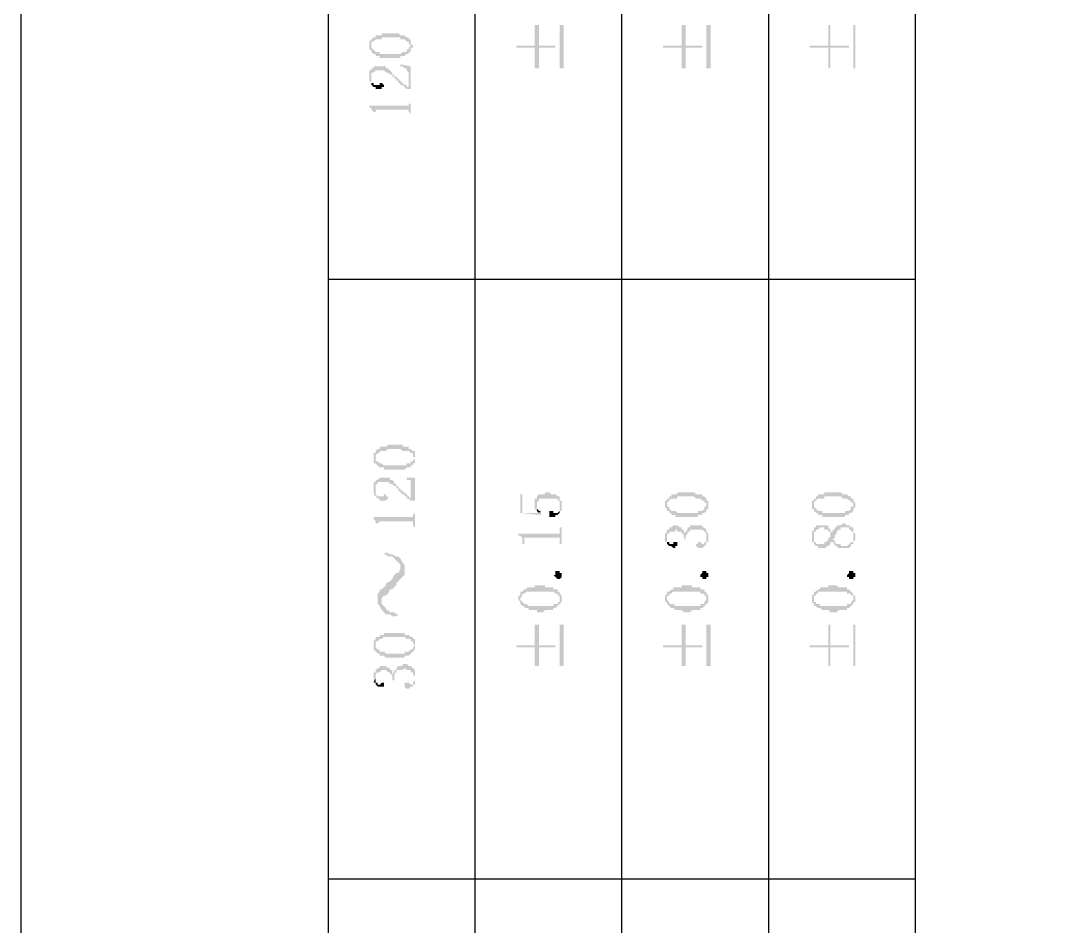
# Model space of a CAD drawing. Header units: millimetres. Extents: x 1167 to 2269, y 1197 to 1555.
# Drawn here: x 1409.28 to 1432.05, y 1336.27 to 1356.03 of the extents above; entities that cross this region are included whole.
import ezdxf

# ---------------------------------------------------------------- set-up
doc = ezdxf.new("R2010")
doc.units = ezdxf.units.MM

msp = doc.modelspace()

# ---------------------------------------------------------------- hatches: boundary and pattern name
at = {"transparency": 33554559}
for points in [[(1420.08999, 1355.48772), (1420.08999, 1355.44259), (1420.49618, 1355.44259), (1420.49618, 1354.99127), (1420.58645, 1354.99127), (1420.58645, 1355.44259), (1420.94751, 1355.44259), (1420.94751, 1355.48772), (1420.58645, 1355.48772), (1420.58645, 1355.93904), (1420.49618, 1355.93904), (1420.49618, 1355.48772)], [(1421.12803, 1354.99127), (1421.12803, 1355.93904), (1421.03777, 1355.93904), (1421.03777, 1354.99127)], [(1423.29438, 1355.48772), (1423.29438, 1355.44259), (1423.70057, 1355.44259), (1423.70057, 1354.99127), (1423.79083, 1354.99127), (1423.79083, 1355.44259), (1424.15189, 1355.44259), (1424.15189, 1355.48772), (1423.79083, 1355.48772), (1423.79083, 1355.93904), (1423.70057, 1355.93904), (1423.70057, 1355.48772)], [(1424.33242, 1354.99127), (1424.33242, 1355.93904), (1424.24215, 1355.93904), (1424.24215, 1354.99127)], [(1426.49876, 1355.48772), (1426.49876, 1355.44259), (1426.90495, 1355.44259), (1426.90495, 1354.99127), (1426.95008, 1354.99127), (1426.95008, 1355.44259), (1427.35627, 1355.44259), (1427.35627, 1355.48772), (1426.95008, 1355.48772), (1426.95008, 1355.93904), (1426.90495, 1355.93904), (1426.90495, 1355.48772)], [(1427.49167, 1354.99127), (1427.49167, 1355.93904), (1427.44654, 1355.93904), (1427.44654, 1354.99127)], [(1416.88561, 1355.48772), (1416.88561, 1355.44259), (1416.88561, 1355.39746), (1416.93074, 1355.39746), (1416.93074, 1355.35232), (1416.93074, 1355.48772), (1416.93074, 1355.53285), (1416.93074, 1355.57799), (1416.97587, 1355.57799), (1417.02101, 1355.62312), (1417.1564, 1355.62312), (1417.1564, 1355.66825), (1417.56259, 1355.66825), (1417.56259, 1355.62312), (1417.65286, 1355.62312), (1417.69799, 1355.57799), (1417.74312, 1355.57799), (1417.74312, 1355.53285), (1417.74312, 1355.53285), (1417.78825, 1355.48772), (1417.78825, 1355.62312), (1417.74312, 1355.62312), (1417.74312, 1355.66825), (1417.69799, 1355.66825), (1417.65286, 1355.71338), (1417.56259, 1355.71338), (1417.51746, 1355.75851), (1417.1564, 1355.75851), (1417.1564, 1355.71338), (1417.02101, 1355.71338), (1417.02101, 1355.66825), (1416.97587, 1355.66825), (1416.93074, 1355.62312), (1416.93074, 1355.62312), (1416.88561, 1355.57799), (1416.88561, 1355.53285), (1416.88561, 1355.53285)], [(1416.93074, 1355.35232), (1416.93074, 1355.35232), (1416.97587, 1355.30719), (1417.02101, 1355.30719), (1417.02101, 1355.26206), (1417.11127, 1355.26206), (1417.11127, 1355.21693), (1417.56259, 1355.21693), (1417.56259, 1355.26206), (1417.65286, 1355.26206), (1417.69799, 1355.30719), (1417.74312, 1355.30719), (1417.74312, 1355.35232), (1417.78825, 1355.35232), (1417.78825, 1355.39746), (1417.78825, 1355.44259), (1417.83339, 1355.44259), (1417.83339, 1355.48772), (1417.83339, 1355.48772), (1417.78825, 1355.53285), (1417.78825, 1355.57799), (1417.78825, 1355.62312), (1417.78825, 1355.48772), (1417.78825, 1355.48772), (1417.74312, 1355.44259), (1417.74312, 1355.39746), (1417.69799, 1355.39746), (1417.69799, 1355.35232), (1417.60772, 1355.35232), (1417.56259, 1355.30719), (1417.11127, 1355.30719), (1417.11127, 1355.35232), (1417.02101, 1355.35232), (1416.97587, 1355.39746), (1416.97587, 1355.39746), (1416.93074, 1355.44259), (1416.93074, 1355.48772)], [(1416.88561, 1354.81074), (1416.88561, 1354.76561), (1416.88561, 1354.72047), (1416.88561, 1354.72047), (1416.93074, 1354.67534), (1416.93074, 1354.81074), (1416.93074, 1354.85587), (1416.93074, 1354.901), (1416.97587, 1354.901), (1417.02101, 1354.94613), (1417.20154, 1354.94613), (1417.24667, 1354.901), (1417.2918, 1354.901), (1417.33693, 1354.85587), (1417.38206, 1354.85587), (1417.38206, 1354.81074), (1417.4272, 1354.81074), (1417.4272, 1354.76561), (1417.47233, 1354.76561), (1417.47233, 1354.72047), (1417.51746, 1354.72047), (1417.51746, 1354.67534), (1417.56259, 1354.67534), (1417.56259, 1354.63021), (1417.60772, 1354.63021), (1417.65286, 1354.58508), (1417.65286, 1354.58508), (1417.69799, 1354.53995), (1417.74312, 1354.53995), (1417.74312, 1354.58508), (1417.69799, 1354.58508), (1417.69799, 1354.63021), (1417.65286, 1354.63021), (1417.60772, 1354.67534), (1417.60772, 1354.67534), (1417.56259, 1354.72047), (1417.56259, 1354.72047), (1417.51746, 1354.76561), (1417.51746, 1354.76561), (1417.47233, 1354.81074), (1417.4272, 1354.81074), (1417.4272, 1354.85587), (1417.38206, 1354.85587), (1417.38206, 1354.901), (1417.33693, 1354.94613), (1417.33693, 1354.94613), (1417.2918, 1354.99127), (1417.24667, 1354.99127), (1417.24667, 1355.0364), (1416.97587, 1355.0364), (1416.97587, 1354.99127), (1416.93074, 1354.99127), (1416.93074, 1354.94613), (1416.88561, 1354.94613), (1416.88561, 1354.901)], [(1417.56259, 1355.08153), (1417.56259, 1355.0364), (1417.60772, 1355.0364), (1417.65286, 1354.99127), (1417.69799, 1354.99127), (1417.69799, 1354.94613), (1417.69799, 1354.94613), (1417.74312, 1354.901), (1417.74312, 1354.53995), (1417.78825, 1354.53995), (1417.78825, 1355.0364)], [(1416.93074, 1354.67534), (1416.93074, 1354.63021), (1416.93074, 1354.63021), (1416.97587, 1354.58508), (1417.02101, 1354.58508), (1417.02101, 1354.53995), (1417.1564, 1354.53995), (1417.1564, 1354.58508), (1417.20154, 1354.58508), (1417.20154, 1354.63021), (1417.20154, 1354.63021), (1417.1564, 1354.67534), (1417.11127, 1354.67534), (1417.11127, 1354.63021), (1416.97587, 1354.63021), (1416.97587, 1354.67534), (1416.93074, 1354.67534), (1416.93074, 1354.72047), (1416.93074, 1354.76561), (1416.93074, 1354.76561)], [(1416.88561, 1354.17889), (1416.88561, 1354.13376), (1416.93074, 1354.13376), (1416.93074, 1354.08862), (1416.93074, 1354.08862), (1416.97587, 1354.04349), (1416.97587, 1353.99836), (1416.97587, 1353.95323), (1416.97587, 1354.04349), (1417.02101, 1354.04349), (1417.02101, 1354.08862), (1417.74312, 1354.08862), (1417.74312, 1354.04349), (1417.74312, 1354.04349), (1417.78825, 1353.99836), (1417.78825, 1353.95323), (1417.78825, 1354.31428), (1417.78825, 1354.22402), (1417.74312, 1354.22402), (1417.74312, 1354.17889), (1417.69799, 1354.17889)], [(1416.97587, 1346.50642), (1416.97587, 1346.41615), (1416.97587, 1346.37102), (1417.02101, 1346.37102), (1417.02101, 1346.50642), (1417.02101, 1346.55155), (1417.02101, 1346.55155), (1417.06614, 1346.59668), (1417.11127, 1346.59668), (1417.11127, 1346.64182), (1417.24667, 1346.64182), (1417.2918, 1346.68695), (1417.56259, 1346.68695), (1417.60772, 1346.64182), (1417.74312, 1346.64182), (1417.78825, 1346.59668), (1417.83339, 1346.59668), (1417.83339, 1346.55155), (1417.83339, 1346.50642), (1417.87852, 1346.50642), (1417.87852, 1346.64182), (1417.83339, 1346.64182), (1417.78825, 1346.68695), (1417.74312, 1346.68695), (1417.74312, 1346.73208), (1417.60772, 1346.73208), (1417.60772, 1346.77721), (1417.2918, 1346.77721), (1417.24667, 1346.73208), (1417.11127, 1346.73208), (1417.11127, 1346.68695), (1417.06614, 1346.68695), (1417.02101, 1346.64182), (1417.02101, 1346.59668), (1416.97587, 1346.59668), (1416.97587, 1346.55155)], [(1417.02101, 1346.37102), (1417.02101, 1346.37102), (1417.06614, 1346.32589), (1417.06614, 1346.32589), (1417.11127, 1346.28076), (1417.20154, 1346.28076), (1417.20154, 1346.23563), (1417.65286, 1346.23563), (1417.69799, 1346.28076), (1417.78825, 1346.28076), (1417.78825, 1346.32589), (1417.83339, 1346.32589), (1417.83339, 1346.37102), (1417.87852, 1346.37102), (1417.87852, 1346.41615), (1417.87852, 1346.46129), (1417.87852, 1346.50642), (1417.87852, 1346.55155), (1417.87852, 1346.59668), (1417.87852, 1346.64182), (1417.87852, 1346.46129), (1417.83339, 1346.46129), (1417.83339, 1346.41615), (1417.78825, 1346.41615), (1417.78825, 1346.37102), (1417.69799, 1346.37102), (1417.69799, 1346.32589), (1417.20154, 1346.32589), (1417.1564, 1346.37102), (1417.11127, 1346.37102), (1417.06614, 1346.41615), (1417.02101, 1346.41615), (1417.02101, 1346.46129), (1417.02101, 1346.50642)], [(1416.97587, 1345.82944), (1416.97587, 1345.7843), (1416.97587, 1345.69404), (1416.97587, 1345.69404), (1417.02101, 1345.7843), (1417.02101, 1345.87457), (1417.02101, 1345.9197), (1417.06614, 1345.9197), (1417.06614, 1345.96483), (1417.2918, 1345.96483), (1417.33693, 1345.9197), (1417.38206, 1345.9197), (1417.4272, 1345.87457), (1417.47233, 1345.87457), (1417.47233, 1345.82944), (1417.51746, 1345.82944), (1417.51746, 1345.7843), (1417.51746, 1345.7843), (1417.56259, 1345.73917), (1417.56259, 1345.73917), (1417.60772, 1345.69404), (1417.65286, 1345.69404), (1417.65286, 1345.64891), (1417.69799, 1345.64891), (1417.69799, 1345.60378), (1417.74312, 1345.60378), (1417.78825, 1345.55864), (1417.83339, 1345.55864), (1417.78825, 1345.60378), (1417.78825, 1345.60378), (1417.74312, 1345.64891), (1417.74312, 1345.64891), (1417.69799, 1345.69404), (1417.69799, 1345.69404), (1417.65286, 1345.73917), (1417.60772, 1345.73917), (1417.60772, 1345.7843), (1417.56259, 1345.7843), (1417.56259, 1345.82944), (1417.51746, 1345.82944), (1417.51746, 1345.87457), (1417.47233, 1345.87457), (1417.47233, 1345.9197), (1417.4272, 1345.9197), (1417.4272, 1345.96483), (1417.4272, 1345.96483), (1417.38206, 1346.00996), (1417.33693, 1346.00996), (1417.33693, 1346.0551), (1417.11127, 1346.0551), (1417.06614, 1346.00996), (1417.02101, 1346.00996), (1417.02101, 1345.96483), (1416.97587, 1345.96483), (1416.97587, 1345.9197)], [(1417.65286, 1346.0551), (1417.69799, 1346.0551), (1417.69799, 1346.00996), (1417.78825, 1346.00996), (1417.78825, 1345.96483), (1417.78825, 1345.60378), (1417.83339, 1345.55864), (1417.87852, 1345.55864), (1417.87852, 1346.0551)], [(1416.97587, 1345.69404), (1417.02101, 1345.64891), (1417.02101, 1345.64891), (1417.06614, 1345.60378), (1417.11127, 1345.60378), (1417.11127, 1345.55864), (1417.24667, 1345.55864), (1417.2918, 1345.60378), (1417.2918, 1345.64891), (1417.24667, 1345.64891), (1417.24667, 1345.69404), (1417.20154, 1345.69404), (1417.20154, 1345.64891), (1417.06614, 1345.64891), (1417.02101, 1345.69404), (1417.02101, 1345.7843), (1417.02101, 1345.7843)], [(1420.18026, 1345.69404), (1420.18026, 1345.28785), (1420.63158, 1345.24272), (1420.63158, 1345.28785), (1420.63158, 1345.33298), (1420.58645, 1345.28785), (1420.22539, 1345.28785), (1420.22539, 1345.69404)], [(1420.49618, 1345.51351), (1420.49618, 1345.42325), (1420.49618, 1345.37811), (1420.49618, 1345.37811), (1420.54132, 1345.33298), (1420.54132, 1345.46838), (1420.54132, 1345.51351), (1420.54132, 1345.51351), (1420.58645, 1345.55864), (1420.58645, 1345.60378), (1420.99264, 1345.60378), (1420.99264, 1345.55864), (1421.03777, 1345.55864), (1421.03777, 1345.51351), (1421.03777, 1345.46838), (1421.03777, 1345.33298), (1421.0829, 1345.33298), (1421.0829, 1345.37811), (1421.0829, 1345.46838), (1421.0829, 1345.51351), (1421.0829, 1345.55864), (1421.03777, 1345.55864), (1421.03777, 1345.60378), (1421.03777, 1345.64891), (1420.99264, 1345.64891), (1420.94751, 1345.69404), (1420.85724, 1345.69404), (1420.81211, 1345.73917), (1420.72184, 1345.73917), (1420.72184, 1345.69404), (1420.58645, 1345.69404), (1420.54132, 1345.64891), (1420.54132, 1345.60378), (1420.49618, 1345.60378), (1420.49618, 1345.55864)], [(1423.33951, 1345.46838), (1423.33951, 1345.42325), (1423.33951, 1345.42325), (1423.38464, 1345.37811), (1423.38464, 1345.33298), (1423.38464, 1345.46838), (1423.38464, 1345.51351), (1423.38464, 1345.51351), (1423.42977, 1345.55864), (1423.42977, 1345.55864), (1423.47491, 1345.60378), (1423.6103, 1345.60378), (1423.6103, 1345.64891), (1423.97136, 1345.64891), (1424.01649, 1345.60378), (1424.10676, 1345.60378), (1424.15189, 1345.55864), (1424.19702, 1345.55864), (1424.19702, 1345.51351), (1424.24215, 1345.51351), (1424.24215, 1345.46838), (1424.24215, 1345.60378), (1424.24215, 1345.60378), (1424.19702, 1345.64891), (1424.15189, 1345.64891), (1424.15189, 1345.69404), (1424.01649, 1345.69404), (1423.97136, 1345.73917), (1423.6103, 1345.73917), (1423.6103, 1345.69404), (1423.47491, 1345.69404), (1423.47491, 1345.64891), (1423.42977, 1345.64891), (1423.42977, 1345.60378), (1423.38464, 1345.60378), (1423.38464, 1345.55864), (1423.33951, 1345.55864)], [(1423.38464, 1345.33298), (1423.42977, 1345.33298), (1423.42977, 1345.28785), (1423.47491, 1345.28785), (1423.47491, 1345.24272), (1423.56517, 1345.24272), (1423.56517, 1345.19759), (1424.06163, 1345.19759), (1424.06163, 1345.24272), (1424.15189, 1345.24272), (1424.15189, 1345.28785), (1424.19702, 1345.28785), (1424.24215, 1345.33298), (1424.24215, 1345.37811), (1424.28729, 1345.37811), (1424.28729, 1345.42325), (1424.28729, 1345.46838), (1424.28729, 1345.51351), (1424.28729, 1345.55864), (1424.24215, 1345.55864), (1424.24215, 1345.60378), (1424.24215, 1345.46838), (1424.24215, 1345.42325), (1424.19702, 1345.42325), (1424.19702, 1345.37811), (1424.19702, 1345.37811), (1424.15189, 1345.33298), (1424.06163, 1345.33298), (1424.06163, 1345.28785), (1423.6103, 1345.28785), (1423.56517, 1345.33298), (1423.47491, 1345.33298), (1423.42977, 1345.37811), (1423.42977, 1345.42325), (1423.38464, 1345.42325), (1423.38464, 1345.46838)], [(1426.54389, 1345.46838), (1426.54389, 1345.42325), (1426.54389, 1345.37811), (1426.58903, 1345.37811), (1426.58903, 1345.33298), (1426.58903, 1345.46838), (1426.58903, 1345.51351), (1426.58903, 1345.51351), (1426.63416, 1345.55864), (1426.63416, 1345.55864), (1426.67929, 1345.60378), (1426.81469, 1345.60378), (1426.81469, 1345.64891), (1427.17575, 1345.64891), (1427.22088, 1345.60378), (1427.31114, 1345.60378), (1427.35627, 1345.55864), (1427.40141, 1345.55864), (1427.40141, 1345.51351), (1427.44654, 1345.51351), (1427.44654, 1345.46838), (1427.44654, 1345.60378), (1427.40141, 1345.60378), (1427.40141, 1345.64891), (1427.35627, 1345.64891), (1427.31114, 1345.69404), (1427.22088, 1345.69404), (1427.17575, 1345.73917), (1426.81469, 1345.73917), (1426.81469, 1345.69404), (1426.67929, 1345.69404), (1426.67929, 1345.64891), (1426.63416, 1345.64891), (1426.63416, 1345.60378), (1426.58903, 1345.60378), (1426.58903, 1345.55864), (1426.54389, 1345.55864)], [(1426.58903, 1345.33298), (1426.58903, 1345.33298), (1426.63416, 1345.28785), (1426.67929, 1345.28785), (1426.67929, 1345.24272), (1426.76956, 1345.24272), (1426.76956, 1345.19759), (1427.26601, 1345.19759), (1427.26601, 1345.24272), (1427.35627, 1345.24272), (1427.35627, 1345.28785), (1427.40141, 1345.28785), (1427.44654, 1345.33298), (1427.44654, 1345.37811), (1427.44654, 1345.37811), (1427.49167, 1345.42325), (1427.49167, 1345.46838), (1427.49167, 1345.51351), (1427.49167, 1345.51351), (1427.44654, 1345.55864), (1427.44654, 1345.60378), (1427.44654, 1345.46838), (1427.44654, 1345.42325), (1427.40141, 1345.42325), (1427.40141, 1345.37811), (1427.40141, 1345.37811), (1427.35627, 1345.33298), (1427.26601, 1345.33298), (1427.26601, 1345.28785), (1426.76956, 1345.28785), (1426.76956, 1345.33298), (1426.67929, 1345.33298), (1426.63416, 1345.37811), (1426.63416, 1345.37811), (1426.58903, 1345.42325), (1426.58903, 1345.46838)], [(1416.97587, 1345.19759), (1416.97587, 1345.15245), (1416.97587, 1345.15245), (1417.02101, 1345.10732), (1417.02101, 1345.06219), (1417.06614, 1345.06219), (1417.06614, 1344.92679), (1417.06614, 1345.06219), (1417.06614, 1345.06219), (1417.11127, 1345.10732), (1417.83339, 1345.10732), (1417.83339, 1345.06219), (1417.83339, 1345.01706), (1417.87852, 1344.97192), (1417.87852, 1344.92679), (1417.87852, 1345.33298), (1417.87852, 1345.28785), (1417.83339, 1345.24272), (1417.83339, 1345.19759), (1417.78825, 1345.19759)], [(1420.54132, 1345.33298), (1420.54132, 1345.33298), (1420.58645, 1345.28785), (1420.58645, 1345.28785), (1420.63158, 1345.33298), (1420.58645, 1345.33298), (1420.54132, 1345.37811), (1420.54132, 1345.42325), (1420.54132, 1345.46838)], [(1420.81211, 1345.28785), (1420.81211, 1345.19759), (1420.94751, 1345.19759), (1420.94751, 1345.24272), (1420.99264, 1345.24272), (1421.03777, 1345.28785), (1421.03777, 1345.46838), (1421.03777, 1345.37811), (1421.03777, 1345.33298), (1421.03777, 1345.33298), (1420.99264, 1345.28785), (1420.90237, 1345.28785), (1420.90237, 1345.33298), (1420.81211, 1345.33298)], [(1420.13513, 1344.83653), (1420.13513, 1344.7914), (1420.18026, 1344.7914), (1420.22539, 1344.74626), (1420.22539, 1344.656), (1420.22539, 1344.61087), (1420.27052, 1344.61087), (1420.27052, 1344.70113), (1420.27052, 1344.74626), (1421.03777, 1344.74626), (1421.03777, 1344.70113), (1421.03777, 1344.656), (1421.03777, 1344.61087), (1421.0829, 1344.61087), (1421.0829, 1344.97192), (1421.03777, 1344.97192), (1421.03777, 1344.88166), (1421.03777, 1344.83653), (1420.94751, 1344.83653)], [(1423.33951, 1344.74626), (1423.33951, 1344.656), (1423.38464, 1344.656), (1423.38464, 1344.74626), (1423.38464, 1344.7914), (1423.38464, 1344.83653), (1423.42977, 1344.83653), (1423.42977, 1344.88166), (1423.56517, 1344.88166), (1423.56517, 1344.92679), (1423.6103, 1344.92679), (1423.6103, 1344.88166), (1423.70057, 1344.88166), (1423.70057, 1344.83653), (1423.7457, 1344.83653), (1423.7457, 1344.7914), (1423.7457, 1344.74626), (1423.7457, 1344.74626), (1423.79083, 1344.70113), (1423.79083, 1344.74626), (1423.79083, 1344.7914), (1423.83596, 1344.83653), (1423.83596, 1344.88166), (1423.8811, 1344.88166), (1423.8811, 1344.92679), (1424.15189, 1344.92679), (1424.19702, 1344.88166), (1424.19702, 1344.88166), (1424.24215, 1344.83653), (1424.24215, 1344.7914), (1424.24215, 1344.74626), (1424.24215, 1344.92679), (1424.24215, 1344.92679), (1424.19702, 1344.97192), (1424.15189, 1344.97192), (1424.15189, 1345.01706), (1423.8811, 1345.01706), (1423.8811, 1344.97192), (1423.83596, 1344.97192), (1423.83596, 1344.92679), (1423.83596, 1344.92679), (1423.79083, 1344.88166), (1423.79083, 1344.83653), (1423.79083, 1344.83653), (1423.7457, 1344.88166), (1423.7457, 1344.92679), (1423.70057, 1344.92679), (1423.70057, 1344.97192), (1423.65544, 1344.97192), (1423.6103, 1345.01706), (1423.52004, 1345.01706), (1423.47491, 1344.97192), (1423.42977, 1344.97192), (1423.42977, 1344.92679), (1423.38464, 1344.92679), (1423.38464, 1344.88166), (1423.38464, 1344.88166), (1423.33951, 1344.83653), (1423.33951, 1344.7914)], [(1424.01649, 1344.56574), (1424.01649, 1344.56574), (1424.06163, 1344.5206), (1424.15189, 1344.5206), (1424.19702, 1344.56574), (1424.19702, 1344.56574), (1424.24215, 1344.61087), (1424.24215, 1344.656), (1424.28729, 1344.656), (1424.28729, 1344.74626), (1424.28729, 1344.7914), (1424.28729, 1344.83653), (1424.28729, 1344.83653), (1424.24215, 1344.88166), (1424.24215, 1344.74626), (1424.24215, 1344.70113), (1424.24215, 1344.656), (1424.19702, 1344.656), (1424.19702, 1344.61087), (1424.15189, 1344.61087), (1424.10676, 1344.656), (1424.06163, 1344.656), (1424.06163, 1344.61087), (1424.01649, 1344.61087)], [(1426.54389, 1344.7914), (1426.54389, 1344.74626), (1426.54389, 1344.656), (1426.58903, 1344.656), (1426.58903, 1344.61087), (1426.58903, 1344.61087), (1426.63416, 1344.56574), (1426.67929, 1344.56574), (1426.67929, 1344.5206), (1426.85982, 1344.5206), (1426.85982, 1344.56574), (1426.90495, 1344.56574), (1426.95008, 1344.61087), (1426.95008, 1344.656), (1426.99522, 1344.656), (1426.99522, 1344.70113), (1426.99522, 1344.70113), (1427.04035, 1344.74626), (1427.04035, 1344.7914), (1427.04035, 1344.7914), (1427.08548, 1344.83653), (1427.08548, 1344.88166), (1427.08548, 1344.88166), (1427.13061, 1344.92679), (1427.17575, 1344.92679), (1427.17575, 1344.97192), (1427.35627, 1344.97192), (1427.35627, 1344.92679), (1427.40141, 1344.92679), (1427.40141, 1344.88166), (1427.44654, 1344.88166), (1427.44654, 1344.7914), (1427.44654, 1344.656), (1427.44654, 1344.656), (1427.49167, 1344.70113), (1427.49167, 1344.7914), (1427.49167, 1344.83653), (1427.49167, 1344.83653), (1427.44654, 1344.88166), (1427.44654, 1344.92679), (1427.44654, 1344.97192), (1427.40141, 1344.97192), (1427.35627, 1345.01706), (1427.31114, 1345.01706), (1427.26601, 1345.06219), (1427.22088, 1345.06219), (1427.17575, 1345.01706), (1427.08548, 1345.01706), (1427.08548, 1344.97192), (1427.04035, 1344.97192), (1427.04035, 1344.92679), (1426.99522, 1344.92679), (1426.99522, 1344.88166), (1426.95008, 1344.88166), (1426.95008, 1344.83653), (1426.95008, 1344.74626), (1426.90495, 1344.74626), (1426.90495, 1344.70113), (1426.90495, 1344.70113), (1426.85982, 1344.656), (1426.81469, 1344.656), (1426.81469, 1344.61087), (1426.63416, 1344.61087), (1426.63416, 1344.656), (1426.58903, 1344.656), (1426.58903, 1344.70113), (1426.58903, 1344.92679), (1426.54389, 1344.88166)], [(1426.58903, 1344.92679), (1426.58903, 1344.7914), (1426.58903, 1344.83653), (1426.58903, 1344.88166), (1426.63416, 1344.88166), (1426.63416, 1344.92679), (1426.67929, 1344.92679), (1426.72442, 1344.97192), (1426.81469, 1344.97192), (1426.81469, 1344.92679), (1426.90495, 1344.92679), (1426.90495, 1344.88166), (1426.95008, 1344.88166), (1426.95008, 1344.83653), (1426.95008, 1344.92679), (1426.95008, 1344.92679), (1426.90495, 1344.97192), (1426.90495, 1345.01706), (1426.63416, 1345.01706), (1426.63416, 1344.97192), (1426.58903, 1344.97192)], [(1423.38464, 1344.656), (1423.38464, 1344.61087), (1423.38464, 1344.61087), (1423.42977, 1344.56574), (1423.47491, 1344.56574), (1423.52004, 1344.5206), (1423.56517, 1344.5206), (1423.56517, 1344.56574), (1423.6103, 1344.56574), (1423.6103, 1344.61087), (1423.6103, 1344.656), (1423.52004, 1344.656), (1423.52004, 1344.61087), (1423.42977, 1344.61087), (1423.42977, 1344.656), (1423.38464, 1344.656), (1423.38464, 1344.70113), (1423.38464, 1344.74626)], [(1426.99522, 1344.656), (1427.04035, 1344.61087), (1427.04035, 1344.56574), (1427.08548, 1344.56574), (1427.13061, 1344.5206), (1427.35627, 1344.5206), (1427.40141, 1344.56574), (1427.40141, 1344.61087), (1427.44654, 1344.61087), (1427.44654, 1344.7914), (1427.44654, 1344.70113), (1427.44654, 1344.656), (1427.40141, 1344.656), (1427.35627, 1344.61087), (1427.35627, 1344.61087), (1427.31114, 1344.56574), (1427.17575, 1344.56574), (1427.17575, 1344.61087), (1427.08548, 1344.61087), (1427.04035, 1344.656), (1427.04035, 1344.70113), (1426.99522, 1344.70113)], [(1417.20154, 1344.38521), (1417.24667, 1344.38521), (1417.2918, 1344.34007), (1417.38206, 1344.34007), (1417.4272, 1344.29494), (1417.47233, 1344.24981), (1417.47233, 1344.24981), (1417.51746, 1344.20468), (1417.56259, 1344.15955), (1417.56259, 1343.84362), (1417.56259, 1343.84362), (1417.60772, 1343.88875), (1417.65286, 1343.93388), (1417.65286, 1344.15955), (1417.60772, 1344.20468), (1417.56259, 1344.29494), (1417.56259, 1344.29494), (1417.51746, 1344.34007), (1417.47233, 1344.34007), (1417.38206, 1344.38521), (1417.33693, 1344.38521), (1417.24667, 1344.43034)], [(1417.06614, 1343.3923), (1417.06614, 1343.30203), (1417.11127, 1343.2569), (1417.1564, 1343.16664), (1417.1564, 1343.34717), (1417.1564, 1343.43743), (1417.20154, 1343.48256), (1417.24667, 1343.48256), (1417.2918, 1343.5277), (1417.33693, 1343.61796), (1417.38206, 1343.61796), (1417.4272, 1343.66309), (1417.47233, 1343.70822), (1417.47233, 1343.75336), (1417.51746, 1343.79849), (1417.56259, 1343.84362), (1417.56259, 1344.11441), (1417.56259, 1344.06928), (1417.51746, 1343.97902), (1417.47233, 1343.97902), (1417.4272, 1343.93388), (1417.38206, 1343.84362), (1417.38206, 1343.84362), (1417.33693, 1343.79849), (1417.24667, 1343.75336), (1417.24667, 1343.70822), (1417.20154, 1343.66309), (1417.1564, 1343.61796), (1417.11127, 1343.61796), (1417.11127, 1343.57283), (1417.06614, 1343.5277), (1417.06614, 1343.43743)], [(1421.0829, 1343.93388), (1421.0829, 1343.88875), (1421.0829, 1343.88875), (1421.03777, 1343.84362), (1420.99264, 1343.84362), (1420.94751, 1343.88875), (1420.94751, 1343.88875), (1420.90237, 1343.93388), (1420.94751, 1343.93388), (1420.94751, 1343.97902), (1420.94751, 1344.02415), (1421.03777, 1344.02415), (1421.03777, 1343.97902), (1421.0829, 1343.97902), (1421.0829, 1343.93388)], [(1424.28729, 1343.93388), (1424.28729, 1343.88875), (1424.24215, 1343.88875), (1424.24215, 1343.84362), (1424.15189, 1343.84362), (1424.15189, 1343.88875), (1424.10676, 1343.88875), (1424.10676, 1343.93388), (1424.10676, 1343.93388), (1424.15189, 1343.97902), (1424.15189, 1344.02415), (1424.24215, 1344.02415), (1424.24215, 1343.97902), (1424.28729, 1343.97902), (1424.28729, 1343.93388)], [(1427.49167, 1343.93388), (1427.49167, 1343.88875), (1427.44654, 1343.88875), (1427.44654, 1343.84362), (1427.35627, 1343.84362), (1427.35627, 1343.88875), (1427.31114, 1343.88875), (1427.31114, 1343.93388), (1427.31114, 1343.93388), (1427.35627, 1343.97902), (1427.35627, 1344.02415), (1427.44654, 1344.02415), (1427.44654, 1343.97902), (1427.49167, 1343.97902), (1427.49167, 1343.93388)], [(1420.13513, 1343.43743), (1420.13513, 1343.3923), (1420.13513, 1343.3923), (1420.18026, 1343.34717), (1420.18026, 1343.30203), (1420.18026, 1343.43743), (1420.18026, 1343.43743), (1420.22539, 1343.48256), (1420.22539, 1343.5277), (1420.27052, 1343.5277), (1420.31566, 1343.57283), (1420.90237, 1343.57283), (1420.94751, 1343.5277), (1420.99264, 1343.5277), (1420.99264, 1343.48256), (1421.03777, 1343.48256), (1421.03777, 1343.43743), (1421.03777, 1343.57283), (1420.99264, 1343.57283), (1420.99264, 1343.61796), (1420.90237, 1343.61796), (1420.90237, 1343.66309), (1420.72184, 1343.66309), (1420.72184, 1343.70822), (1420.49618, 1343.70822), (1420.49618, 1343.66309), (1420.31566, 1343.66309), (1420.31566, 1343.61796), (1420.27052, 1343.61796), (1420.22539, 1343.57283), (1420.18026, 1343.57283), (1420.18026, 1343.5277), (1420.18026, 1343.48256), (1420.13513, 1343.48256)], [(1420.18026, 1343.30203), (1420.22539, 1343.2569), (1420.27052, 1343.2569), (1420.27052, 1343.21177), (1420.36079, 1343.21177), (1420.36079, 1343.16664), (1420.54132, 1343.16664), (1420.54132, 1343.12151), (1420.67671, 1343.12151), (1420.72184, 1343.16664), (1420.90237, 1343.16664), (1420.90237, 1343.21177), (1420.94751, 1343.21177), (1420.99264, 1343.2569), (1420.99264, 1343.2569), (1421.03777, 1343.30203), (1421.03777, 1343.30203), (1421.0829, 1343.34717), (1421.0829, 1343.43743), (1421.0829, 1343.48256), (1421.0829, 1343.48256), (1421.03777, 1343.5277), (1421.03777, 1343.3923), (1421.03777, 1343.34717), (1420.99264, 1343.34717), (1420.99264, 1343.30203), (1420.90237, 1343.30203), (1420.90237, 1343.2569), (1420.36079, 1343.2569), (1420.31566, 1343.30203), (1420.27052, 1343.30203), (1420.22539, 1343.34717), (1420.22539, 1343.34717), (1420.18026, 1343.3923), (1420.18026, 1343.43743)], [(1423.33951, 1343.43743), (1423.33951, 1343.3923), (1423.33951, 1343.34717), (1423.38464, 1343.34717), (1423.38464, 1343.30203), (1423.38464, 1343.43743), (1423.38464, 1343.48256), (1423.42977, 1343.48256), (1423.42977, 1343.5277), (1423.47491, 1343.5277), (1423.52004, 1343.57283), (1424.10676, 1343.57283), (1424.10676, 1343.5277), (1424.19702, 1343.5277), (1424.19702, 1343.48256), (1424.24215, 1343.48256), (1424.24215, 1343.43743), (1424.24215, 1343.57283), (1424.19702, 1343.57283), (1424.19702, 1343.61796), (1424.10676, 1343.61796), (1424.10676, 1343.66309), (1423.92623, 1343.66309), (1423.92623, 1343.70822), (1423.70057, 1343.70822), (1423.70057, 1343.66309), (1423.52004, 1343.66309), (1423.52004, 1343.61796), (1423.47491, 1343.61796), (1423.42977, 1343.57283), (1423.38464, 1343.57283), (1423.38464, 1343.5277), (1423.38464, 1343.5277), (1423.33951, 1343.48256)], [(1423.38464, 1343.30203), (1423.42977, 1343.2569), (1423.42977, 1343.2569), (1423.47491, 1343.21177), (1423.52004, 1343.21177), (1423.56517, 1343.16664), (1423.70057, 1343.16664), (1423.7457, 1343.12151), (1423.8811, 1343.12151), (1423.92623, 1343.16664), (1424.10676, 1343.16664), (1424.10676, 1343.21177), (1424.15189, 1343.21177), (1424.19702, 1343.2569), (1424.19702, 1343.2569), (1424.24215, 1343.30203), (1424.24215, 1343.30203), (1424.28729, 1343.34717), (1424.28729, 1343.43743), (1424.28729, 1343.48256), (1424.28729, 1343.48256), (1424.24215, 1343.5277), (1424.24215, 1343.3923), (1424.24215, 1343.3923), (1424.19702, 1343.34717), (1424.19702, 1343.30203), (1424.10676, 1343.30203), (1424.10676, 1343.2569), (1423.56517, 1343.2569), (1423.52004, 1343.30203), (1423.42977, 1343.30203), (1423.42977, 1343.34717), (1423.42977, 1343.34717), (1423.38464, 1343.3923), (1423.38464, 1343.43743)], [(1426.54389, 1343.43743), (1426.54389, 1343.3923), (1426.54389, 1343.34717), (1426.54389, 1343.34717), (1426.58903, 1343.30203), (1426.58903, 1343.43743), (1426.58903, 1343.48256), (1426.63416, 1343.48256), (1426.63416, 1343.5277), (1426.67929, 1343.5277), (1426.67929, 1343.57283), (1427.31114, 1343.57283), (1427.31114, 1343.5277), (1427.40141, 1343.5277), (1427.40141, 1343.48256), (1427.44654, 1343.48256), (1427.44654, 1343.43743), (1427.44654, 1343.5277), (1427.40141, 1343.57283), (1427.40141, 1343.57283), (1427.35627, 1343.61796), (1427.31114, 1343.61796), (1427.31114, 1343.66309), (1427.13061, 1343.66309), (1427.08548, 1343.70822), (1426.90495, 1343.70822), (1426.90495, 1343.66309), (1426.72442, 1343.66309), (1426.72442, 1343.61796), (1426.67929, 1343.61796), (1426.63416, 1343.57283), (1426.58903, 1343.57283), (1426.58903, 1343.5277), (1426.58903, 1343.5277), (1426.54389, 1343.48256)], [(1426.58903, 1343.30203), (1426.58903, 1343.2569), (1426.63416, 1343.2569), (1426.67929, 1343.21177), (1426.72442, 1343.21177), (1426.76956, 1343.16664), (1426.90495, 1343.16664), (1426.95008, 1343.12151), (1427.08548, 1343.12151), (1427.13061, 1343.16664), (1427.31114, 1343.16664), (1427.31114, 1343.21177), (1427.35627, 1343.21177), (1427.40141, 1343.2569), (1427.40141, 1343.2569), (1427.44654, 1343.30203), (1427.44654, 1343.34717), (1427.49167, 1343.34717), (1427.49167, 1343.43743), (1427.49167, 1343.48256), (1427.44654, 1343.48256), (1427.44654, 1343.5277), (1427.44654, 1343.3923), (1427.44654, 1343.3923), (1427.40141, 1343.34717), (1427.40141, 1343.30203), (1427.31114, 1343.30203), (1427.31114, 1343.2569), (1426.72442, 1343.2569), (1426.72442, 1343.30203), (1426.63416, 1343.30203), (1426.63416, 1343.34717), (1426.58903, 1343.34717), (1426.58903, 1343.3923), (1426.58903, 1343.43743)], [(1417.1564, 1343.16664), (1417.1564, 1343.16664), (1417.20154, 1343.12151), (1417.24667, 1343.07637), (1417.33693, 1343.07637), (1417.38206, 1343.03124), (1417.47233, 1343.03124), (1417.51746, 1343.07637), (1417.47233, 1343.07637), (1417.4272, 1343.12151), (1417.33693, 1343.12151), (1417.2918, 1343.16664), (1417.24667, 1343.16664), (1417.24667, 1343.21177), (1417.20154, 1343.2569), (1417.1564, 1343.30203), (1417.1564, 1343.34717)], [(1420.08999, 1342.39939), (1420.08999, 1342.35426), (1420.49618, 1342.35426), (1420.49618, 1341.94807), (1420.58645, 1341.94807), (1420.58645, 1342.35426), (1420.94751, 1342.35426), (1420.94751, 1342.39939), (1420.58645, 1342.39939), (1420.58645, 1342.85071), (1420.49618, 1342.85071), (1420.49618, 1342.39939)], [(1421.12803, 1341.94807), (1421.12803, 1342.85071), (1421.03777, 1342.85071), (1421.03777, 1341.94807)], [(1423.29438, 1342.39939), (1423.29438, 1342.35426), (1423.70057, 1342.35426), (1423.70057, 1341.94807), (1423.79083, 1341.94807), (1423.79083, 1342.35426), (1424.15189, 1342.35426), (1424.15189, 1342.39939), (1423.79083, 1342.39939), (1423.79083, 1342.85071), (1423.70057, 1342.85071), (1423.70057, 1342.39939)], [(1424.33242, 1341.94807), (1424.33242, 1342.85071), (1424.24215, 1342.85071), (1424.24215, 1341.94807)], [(1426.49876, 1342.39939), (1426.49876, 1342.35426), (1426.90495, 1342.35426), (1426.90495, 1341.94807), (1426.95008, 1341.94807), (1426.95008, 1342.35426), (1427.35627, 1342.35426), (1427.35627, 1342.39939), (1426.95008, 1342.39939), (1426.95008, 1342.85071), (1426.90495, 1342.85071), (1426.90495, 1342.39939)], [(1427.49167, 1341.94807), (1427.49167, 1342.85071), (1427.44654, 1342.85071), (1427.44654, 1341.94807)], [(1416.97587, 1342.39939), (1416.97587, 1342.35426), (1416.97587, 1342.30913), (1416.97587, 1342.30913), (1417.02101, 1342.26399), (1417.02101, 1342.39939), (1417.02101, 1342.44452), (1417.02101, 1342.48966), (1417.06614, 1342.48966), (1417.11127, 1342.53479), (1417.1564, 1342.53479), (1417.20154, 1342.57992), (1417.65286, 1342.57992), (1417.69799, 1342.53479), (1417.78825, 1342.53479), (1417.78825, 1342.48966), (1417.83339, 1342.48966), (1417.83339, 1342.44452), (1417.83339, 1342.44452), (1417.87852, 1342.39939), (1417.87852, 1342.53479), (1417.83339, 1342.53479), (1417.83339, 1342.57992), (1417.78825, 1342.57992), (1417.74312, 1342.62505), (1417.65286, 1342.62505), (1417.65286, 1342.67018), (1417.20154, 1342.67018), (1417.20154, 1342.62505), (1417.11127, 1342.62505), (1417.11127, 1342.57992), (1417.02101, 1342.57992), (1417.02101, 1342.53479), (1417.02101, 1342.53479), (1416.97587, 1342.48966), (1416.97587, 1342.44452), (1416.97587, 1342.44452)], [(1417.02101, 1342.26399), (1417.02101, 1342.26399), (1417.06614, 1342.21886), (1417.11127, 1342.21886), (1417.11127, 1342.17373), (1417.20154, 1342.17373), (1417.24667, 1342.1286), (1417.65286, 1342.1286), (1417.65286, 1342.17373), (1417.74312, 1342.17373), (1417.78825, 1342.21886), (1417.78825, 1342.21886), (1417.83339, 1342.26399), (1417.83339, 1342.26399), (1417.87852, 1342.30913), (1417.87852, 1342.39939), (1417.87852, 1342.44452), (1417.87852, 1342.48966), (1417.87852, 1342.53479), (1417.87852, 1342.39939), (1417.87852, 1342.39939), (1417.83339, 1342.35426), (1417.83339, 1342.30913), (1417.78825, 1342.30913), (1417.74312, 1342.26399), (1417.65286, 1342.26399), (1417.65286, 1342.21886), (1417.24667, 1342.21886), (1417.20154, 1342.26399), (1417.11127, 1342.26399), (1417.11127, 1342.30913), (1417.06614, 1342.30913), (1417.02101, 1342.35426), (1417.02101, 1342.39939), (1417.02101, 1342.39939)], [(1416.97587, 1341.72241), (1416.97587, 1341.67728), (1416.97587, 1341.63214), (1416.97587, 1341.58701), (1417.02101, 1341.67728), (1417.02101, 1341.76754), (1417.02101, 1341.76754), (1417.06614, 1341.81267), (1417.11127, 1341.81267), (1417.1564, 1341.8578), (1417.24667, 1341.8578), (1417.2918, 1341.81267), (1417.33693, 1341.81267), (1417.33693, 1341.76754), (1417.38206, 1341.76754), (1417.38206, 1341.72241), (1417.38206, 1341.63214), (1417.4272, 1341.63214), (1417.4272, 1341.67728), (1417.4272, 1341.76754), (1417.4272, 1341.76754), (1417.47233, 1341.81267), (1417.47233, 1341.8578), (1417.60772, 1341.8578), (1417.65286, 1341.90294), (1417.65286, 1341.90294), (1417.69799, 1341.8578), (1417.78825, 1341.8578), (1417.78825, 1341.81267), (1417.83339, 1341.81267), (1417.83339, 1341.76754), (1417.87852, 1341.72241), (1417.87852, 1341.67728), (1417.87852, 1341.8578), (1417.87852, 1341.8578), (1417.83339, 1341.90294), (1417.83339, 1341.90294), (1417.78825, 1341.94807), (1417.74312, 1341.94807), (1417.69799, 1341.9932), (1417.60772, 1341.9932), (1417.60772, 1341.94807), (1417.51746, 1341.94807), (1417.47233, 1341.90294), (1417.47233, 1341.8578), (1417.4272, 1341.8578), (1417.4272, 1341.81267), (1417.4272, 1341.81267), (1417.38206, 1341.76754), (1417.38206, 1341.81267), (1417.38206, 1341.8578), (1417.33693, 1341.8578), (1417.33693, 1341.90294), (1417.2918, 1341.90294), (1417.24667, 1341.94807), (1417.11127, 1341.94807), (1417.11127, 1341.90294), (1417.06614, 1341.90294), (1417.02101, 1341.8578), (1417.02101, 1341.81267), (1416.97587, 1341.81267), (1416.97587, 1341.76754)], [(1416.97587, 1341.58701), (1417.02101, 1341.58701), (1417.02101, 1341.54188), (1417.02101, 1341.54188), (1417.06614, 1341.49675), (1417.20154, 1341.49675), (1417.20154, 1341.54188), (1417.20154, 1341.58701), (1417.1564, 1341.58701), (1417.11127, 1341.54188), (1417.06614, 1341.54188), (1417.06614, 1341.58701), (1417.02101, 1341.58701), (1417.02101, 1341.67728), (1417.02101, 1341.67728)], [(1417.65286, 1341.49675), (1417.65286, 1341.49675), (1417.69799, 1341.45162), (1417.74312, 1341.45162), (1417.78825, 1341.49675), (1417.83339, 1341.49675), (1417.83339, 1341.54188), (1417.87852, 1341.54188), (1417.87852, 1341.63214), (1417.87852, 1341.67728), (1417.87852, 1341.72241), (1417.87852, 1341.81267), (1417.87852, 1341.8578), (1417.87852, 1341.67728), (1417.87852, 1341.63214), (1417.87852, 1341.63214), (1417.83339, 1341.58701), (1417.83339, 1341.54188), (1417.78825, 1341.54188), (1417.74312, 1341.58701), (1417.65286, 1341.58701), (1417.65286, 1341.54188), (1417.65286, 1341.54188)]]:
    msp.add_hatch(color=256, dxfattribs=at).paths.add_polyline_path(points)

# ---------------------------------------------------------------- linework, layer by layer
msp.add_line((1415.98289, 1549.22789), (1415.98289, 1262.48694))
msp.add_lwpolyline([(1829.27643, 1258.22789), (1829.27643, 1555.22789), (1409.27643, 1555.22789), (1409.27643, 1258.22789)], close=True)
for points in [[(1428.8005, 1549.22789), (1428.8005, 1262.48694)], [(1419.18735, 1376.83524), (1419.18735, 1283.81783)], [(1422.39173, 1376.83524), (1422.39173, 1283.81783)], [(1425.59612, 1376.83524), (1425.59612, 1283.81783)], [(1415.98297, 1350.38779), (1428.8005, 1350.38779)], [(1415.98297, 1337.29946), (1428.8005, 1337.29946)]]:
    msp.add_lwpolyline(points)

doc.saveas('drawing.dxf')
